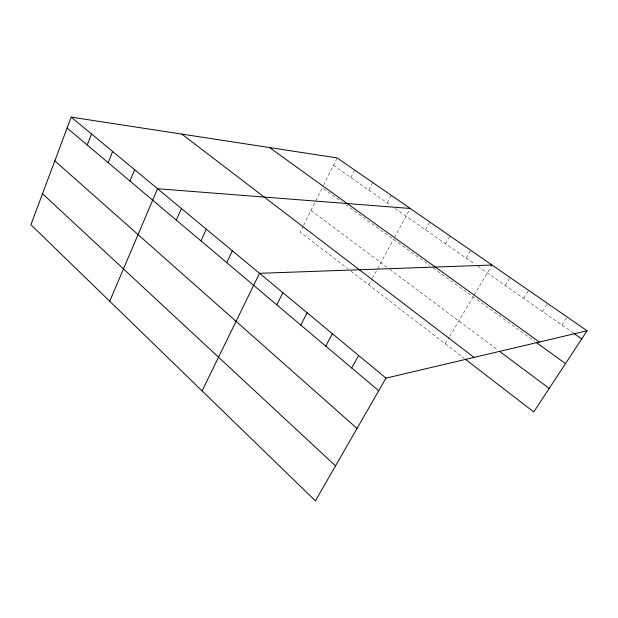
<?xml version="1.0" encoding="UTF-8"?>
<svg xmlns="http://www.w3.org/2000/svg" width="618" height="618" viewBox="0 0 618 618"><rect width="100%" height="100%" fill="white"/><g stroke="black" fill="none" stroke-linecap="round" stroke-linejoin="round"><path stroke-width="0.46" stroke-dasharray="3.09 2.32" d="M303.222 226.034L300.217 232.082L347.957 268.845M303.654 225.176L322.256 187.81L341.654 201.831M323.546 185.222L337.134 157.922M350.869 177.536L354.67 170.05M368.776 190.05L372.693 182.511M387.169 202.92L391.202 195.311M368.815 284.913L371.936 279.151M372.384 278.324L393.527 239.313M394.423 237.66L410.236 208.475M425.532 229.734L429.811 222.009M445.539 243.724L449.95 235.937M466.126 258.115L470.677 250.267M445.261 343.786L449.139 337.25M449.626 336.439L473.133 296.841M474.106 295.195L492.021 265.029M505.269 285.485L510.097 277.528M523.67 298.355L528.622 290.336M542.534 311.542L547.618 303.469M561.878 325.068L567.108 316.949M333.434 165.346L391.109 205.67M395.049 208.428L474.763 264.156M477.899 266.35L573.334 333.071M345.47 204.589L429.935 265.624M432.971 267.818L534.748 341.368M310.962 210.499L386.829 267.154M389.819 269.386L498.17 350.306M350.978 271.171L464.365 358.494"/><path stroke-width="0.93" d="M71.194 117.126L30.9 224.743L315.412 500.874L385.956 378.146L587.1 330.777L337.134 157.922L71.194 117.126L385.956 378.146M87.246 145.021L91.51 133.982M108.189 162.681L112.638 151.503M129.981 181.051L134.631 169.734M109.734 301.26L157.536 188.729L410.236 208.475M176.315 220.116L181.406 208.529M200.989 240.92L206.319 229.185M226.744 262.635L232.337 250.761M202.086 390.893L259.529 273.31L492.021 265.029M276.779 304.813L282.889 292.685M300.781 325.053L307.154 312.808M325.74 346.095L332.384 333.728M351.688 367.973L358.625 355.489M587.1 330.777L533.743 411.928L465.864 359.653M574.091 333.604L581.731 338.942M269.579 147.563L539.336 342.024M536.262 342.465L565.516 363.6M499.676 351.426L549.209 388.413M181.831 134.098L474.029 357.405M67.107 128.042L378.71 390.754M54.817 160.873L357.042 428.452M42.511 193.743L335.528 465.864"/></g></svg>
